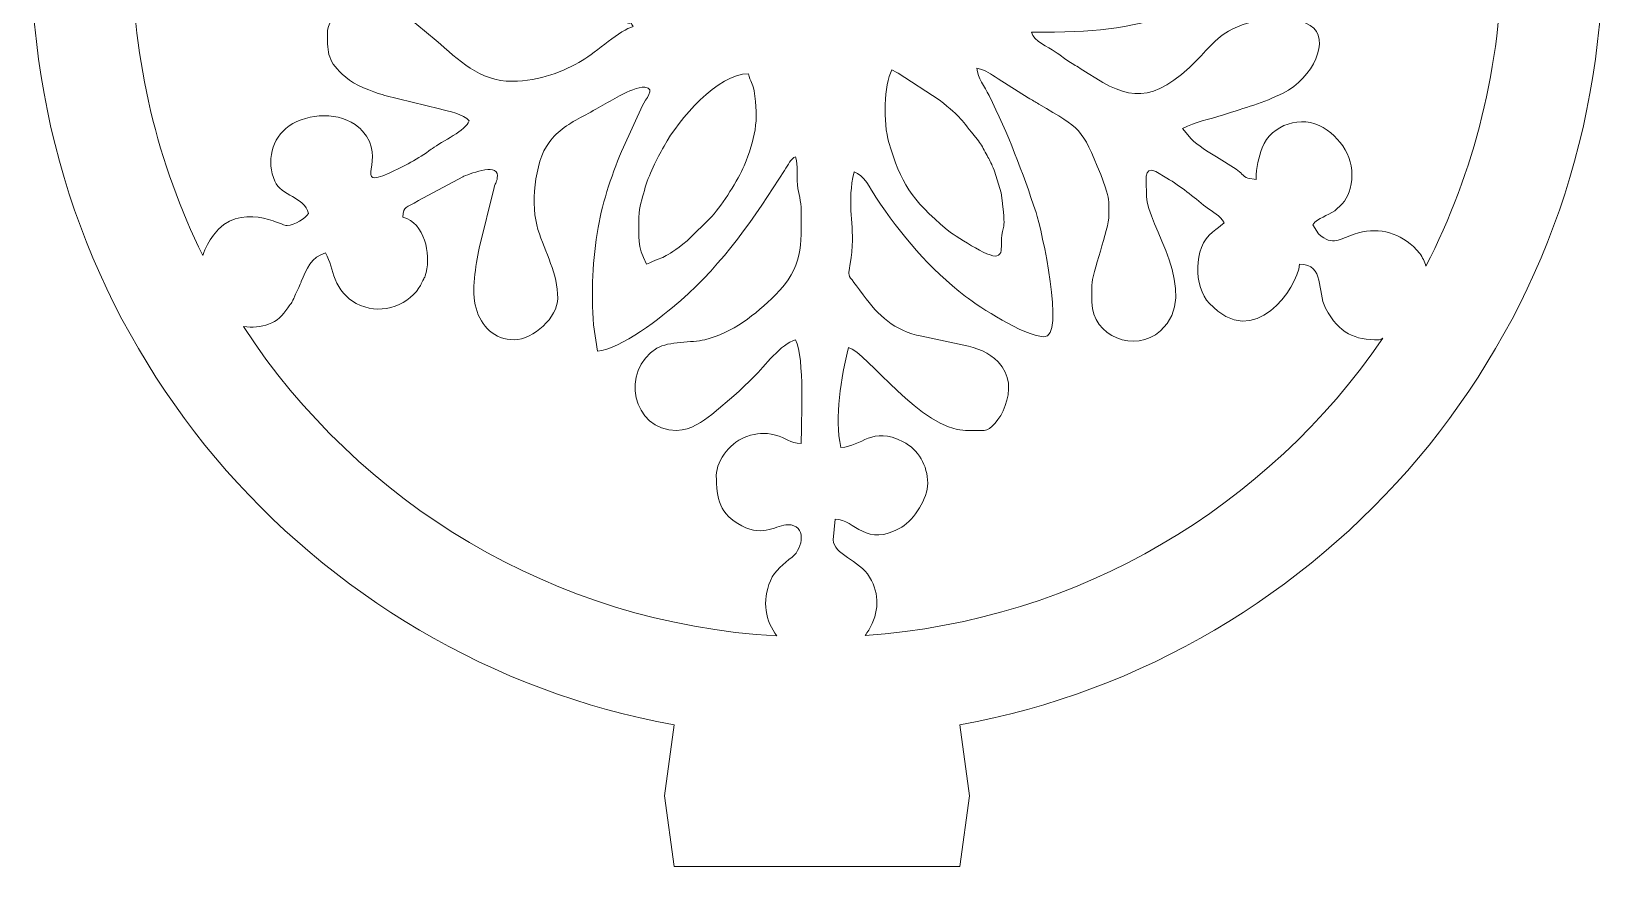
# Model space of a CAD drawing. Header units: centimetres. Extents: x -74 to 37, y -17 to 14.
# Drawn here: x 33.427 to 36.724, y -9.409 to -7.655 of the extents above; entities that cross this region are included whole.
import ezdxf

# ---------------------------------------------------------------- set-up
doc = ezdxf.new("R2010")
doc.units = ezdxf.units.CM
doc.header["$MEASUREMENT"] = 0
doc.layers.add('layer 1', color=7, linetype='Continuous')

msp = doc.modelspace()

# ---------------------------------------------------------------- linework, layer by layer
at = {"layer": 'layer 1', "color": 250, "lineweight": 9}
for points, knots in [([(35.37535, -9.11166), (35.37535, -9.11166), (35.39535, -9.26031), (35.39535, -9.26031), (35.39535, -9.26031), (35.39535, -9.26031), (35.37535, -9.40896), (35.37535, -9.40896), (35.37535, -9.40896), (35.37535, -9.40896), (35.07535, -9.40896), (35.07535, -9.40896), (35.07535, -9.40896), (35.07535, -9.40896), (34.77535, -9.40896), (34.77535, -9.40896), (34.77535, -9.40896), (34.77535, -9.40896), (34.75535, -9.26031), (34.75535, -9.26031), (34.75535, -9.26031), (34.75535, -9.26031), (34.77535, -9.11166), (34.77535, -9.11166), (34.77535, -9.11166), (34.00797, -8.97059), (33.42651, -8.29831), (33.42651, -7.49013), (33.42651, -7.49013), (33.42651, -6.57949), (34.16471, -5.84129), (35.07535, -5.84129), (35.07535, -5.84129), (35.98599, -5.84129), (36.72419, -6.57949), (36.72419, -7.49013), (36.72419, -7.49013), (36.72419, -7.89422), (36.57882, -8.26434), (36.33754, -8.55106), (36.33754, -8.55106), (36.09625, -8.83778), (35.75904, -9.04113), (35.37535, -9.11166)], [0, 0, 0, 0, 0.0833333, 0.0833333, 0.0833333, 0.0833333, 0.1666667, 0.1666667, 0.1666667, 0.1666667, 0.25, 0.25, 0.25, 0.25, 0.3333333, 0.3333333, 0.3333333, 0.3333333, 0.4166667, 0.4166667, 0.4166667, 0.4166667, 0.5, 0.5, 0.5, 0.5, 0.5833333, 0.5833333, 0.5833333, 0.5833333, 0.6666667, 0.6666667, 0.6666667, 0.6666667, 0.75, 0.75, 0.75, 0.75, 0.8333333, 0.8333333, 0.8333333, 0.8333333, 1, 1, 1, 1]), ([(33.78616, -8.12583), (33.69147, -7.93416), (33.63817, -7.71839), (33.63817, -7.49013), (33.63817, -7.49013), (33.63817, -7.25923), (33.6927, -7.04109), (33.78947, -6.84778), (33.78947, -6.84778), (33.80018, -6.86785), (33.81951, -6.88618), (33.85018, -6.90008), (33.85018, -6.90008), (33.86852, -6.90839), (33.89116, -6.91607), (33.91254, -6.90775), (33.91254, -6.90775), (33.94028, -6.89695), (33.96525, -6.87688), (33.99783, -6.89109), (33.99783, -6.89109), (34.00974, -6.89629), (34.01105, -6.89826), (34.01222, -6.91236), (34.01222, -6.91236), (33.98741, -6.91442), (33.9669, -6.94441), (33.95769, -6.96478), (33.95769, -6.96478), (33.93917, -7.00578), (33.95434, -7.05289), (33.98163, -7.08557), (33.98163, -7.08557), (34.00892, -7.11824), (34.06877, -7.13713), (34.10746, -7.10663), (34.10746, -7.10663), (34.18803, -7.04312), (34.1179, -6.93646), (34.25359, -7.05131), (34.25359, -7.05131), (34.25359, -7.05131), (34.29106, -7.0812), (34.29106, -7.0812), (34.29106, -7.0812), (34.30391, -7.09193), (34.32087, -7.09819), (34.3252, -7.11441), (34.3252, -7.11441), (34.31821, -7.12395), (34.31622, -7.1228), (34.30614, -7.12704), (34.30614, -7.12704), (34.26174, -7.14572), (34.21145, -7.14662), (34.16586, -7.16106), (34.16586, -7.16106), (34.16586, -7.16106), (34.11832, -7.18484), (34.11832, -7.18484), (34.11832, -7.18484), (34.09226, -7.20234), (34.06686, -7.22815), (34.05113, -7.25631), (34.05113, -7.25631), (34.03968, -7.2768), (34.03273, -7.30535), (34.04299, -7.32908), (34.04299, -7.32908), (34.04338, -7.32995), (34.04386, -7.33098), (34.04426, -7.33185), (34.04426, -7.33185), (34.04466, -7.3327), (34.04515, -7.33373), (34.04558, -7.33455), (34.04558, -7.33455), (34.06507, -7.37265), (34.12918, -7.39275), (34.1653, -7.36651), (34.1653, -7.36651), (34.20717, -7.33608), (34.23183, -7.28758), (34.26808, -7.25141), (34.26808, -7.25141), (34.26808, -7.25141), (34.28089, -7.24044), (34.28089, -7.24044), (34.28089, -7.24044), (34.28178, -7.23971), (34.28434, -7.2376), (34.28522, -7.23685), (34.28522, -7.23685), (34.36934, -7.16629), (34.48486, -7.18475), (34.56835, -7.24761), (34.56835, -7.24761), (34.58067, -7.25688), (34.6155, -7.27842), (34.61297, -7.2928), (34.61297, -7.2928), (34.61096, -7.30423), (34.60644, -7.30045), (34.59098, -7.30083), (34.59098, -7.30083), (34.57476, -7.30123), (34.57361, -7.30089), (34.56203, -7.30369), (34.56203, -7.30369), (34.56203, -7.30369), (34.45194, -7.32037), (34.45194, -7.32037), (34.45194, -7.32037), (34.38577, -7.32348), (34.2749, -7.3569), (34.2145, -7.39194), (34.2145, -7.39194), (34.17631, -7.41408), (34.13182, -7.43831), (34.10731, -7.47492), (34.10731, -7.47492), (34.14544, -7.49509), (34.18096, -7.5209), (34.22073, -7.53978), (34.22073, -7.53978), (34.22155, -7.54018), (34.22259, -7.54066), (34.22341, -7.54106), (34.22341, -7.54106), (34.22341, -7.54106), (34.31779, -7.58136), (34.31779, -7.58136), (34.31779, -7.58136), (34.31872, -7.58171), (34.31972, -7.58214), (34.32065, -7.58248), (34.32065, -7.58248), (34.32065, -7.58248), (34.44178, -7.61586), (34.44178, -7.61586), (34.44178, -7.61586), (34.45949, -7.6195), (34.46604, -7.61721), (34.48316, -7.62201), (34.48316, -7.62201), (34.5007, -7.62692), (34.50587, -7.62445), (34.52724, -7.62547), (34.52724, -7.62547), (34.52724, -7.62547), (34.674, -7.63686), (34.674, -7.63686), (34.674, -7.63686), (34.69275, -7.64087), (34.67973, -7.63169), (34.68968, -7.64527), (34.68968, -7.64527), (34.66304, -7.65147), (34.61191, -7.69955), (34.58258, -7.71645), (34.58258, -7.71645), (34.54354, -7.73895), (34.49389, -7.76016), (34.43612, -7.76016), (34.43612, -7.76016), (34.36501, -7.76016), (34.32416, -7.71515), (34.27588, -7.67479), (34.27588, -7.67479), (34.27588, -7.67479), (34.21543, -7.62431), (34.21543, -7.62431), (34.21543, -7.62431), (34.09269, -7.53181), (34.04789, -7.64139), (34.04789, -7.6532), (34.04789, -7.6532), (34.04789, -7.69598), (34.046, -7.71528), (34.07883, -7.74506), (34.07883, -7.74506), (34.07883, -7.74506), (34.09391, -7.75771), (34.09391, -7.75771), (34.09391, -7.75771), (34.11518, -7.77376), (34.15594, -7.78563), (34.16842, -7.79017), (34.16842, -7.79017), (34.16842, -7.79017), (34.28307, -7.81814), (34.28307, -7.81814), (34.28307, -7.81814), (34.30112, -7.82274), (34.33505, -7.82975), (34.34501, -7.84335), (34.34501, -7.84335), (34.33983, -7.86275), (34.28739, -7.8871), (34.26806, -7.90111), (34.26806, -7.90111), (34.26739, -7.90159), (34.26649, -7.90233), (34.26582, -7.90282), (34.26582, -7.90282), (34.23863, -7.92254), (34.20799, -7.9392), (34.17732, -7.95299), (34.17732, -7.95299), (34.09825, -7.98855), (34.17498, -7.92264), (34.12155, -7.86477), (34.12155, -7.86477), (34.11632, -7.85911), (34.11967, -7.86212), (34.1135, -7.85696), (34.1135, -7.85696), (34.07337, -7.82342), (34.00812, -7.82607), (33.96743, -7.85401), (33.96743, -7.85401), (33.92999, -7.87973), (33.9195, -7.92888), (33.93726, -7.96982), (33.93726, -7.96982), (33.95113, -8.00178), (33.99873, -8.00175), (34.00827, -8.03748), (34.00827, -8.03748), (34.00033, -8.04933), (33.97947, -8.06118), (33.96336, -8.0631), (33.96336, -8.0631), (33.95269, -8.06438), (33.86379, -8.00883), (33.80839, -8.08322), (33.80839, -8.08322), (33.79939, -8.09529), (33.79168, -8.10999), (33.78616, -8.12583)], [0, 0, 0, 0, 0.0163934, 0.0163934, 0.0163934, 0.0163934, 0.0327869, 0.0327869, 0.0327869, 0.0327869, 0.0491803, 0.0491803, 0.0491803, 0.0491803, 0.0655738, 0.0655738, 0.0655738, 0.0655738, 0.0819672, 0.0819672, 0.0819672, 0.0819672, 0.0983607, 0.0983607, 0.0983607, 0.0983607, 0.1147541, 0.1147541, 0.1147541, 0.1147541, 0.1311475, 0.1311475, 0.1311475, 0.1311475, 0.147541, 0.147541, 0.147541, 0.147541, 0.1639344, 0.1639344, 0.1639344, 0.1639344, 0.1803279, 0.1803279, 0.1803279, 0.1803279, 0.1967213, 0.1967213, 0.1967213, 0.1967213, 0.2131148, 0.2131148, 0.2131148, 0.2131148, 0.2295082, 0.2295082, 0.2295082, 0.2295082, 0.2459016, 0.2459016, 0.2459016, 0.2459016, 0.2622951, 0.2622951, 0.2622951, 0.2622951, 0.2786885, 0.2786885, 0.2786885, 0.2786885, 0.295082, 0.295082, 0.295082, 0.295082, 0.3114754, 0.3114754, 0.3114754, 0.3114754, 0.3278689, 0.3278689, 0.3278689, 0.3278689, 0.3442623, 0.3442623, 0.3442623, 0.3442623, 0.3606557, 0.3606557, 0.3606557, 0.3606557, 0.3770492, 0.3770492, 0.3770492, 0.3770492, 0.3934426, 0.3934426, 0.3934426, 0.3934426, 0.4098361, 0.4098361, 0.4098361, 0.4098361, 0.4262295, 0.4262295, 0.4262295, 0.4262295, 0.442623, 0.442623, 0.442623, 0.442623, 0.4590164, 0.4590164, 0.4590164, 0.4590164, 0.4754098, 0.4754098, 0.4754098, 0.4754098, 0.4918033, 0.4918033, 0.4918033, 0.4918033, 0.5081967, 0.5081967, 0.5081967, 0.5081967, 0.5245902, 0.5245902, 0.5245902, 0.5245902, 0.5409836, 0.5409836, 0.5409836, 0.5409836, 0.557377, 0.557377, 0.557377, 0.557377, 0.5737705, 0.5737705, 0.5737705, 0.5737705, 0.5901639, 0.5901639, 0.5901639, 0.5901639, 0.6065574, 0.6065574, 0.6065574, 0.6065574, 0.6229508, 0.6229508, 0.6229508, 0.6229508, 0.6393443, 0.6393443, 0.6393443, 0.6393443, 0.6557377, 0.6557377, 0.6557377, 0.6557377, 0.6721311, 0.6721311, 0.6721311, 0.6721311, 0.6885246, 0.6885246, 0.6885246, 0.6885246, 0.704918, 0.704918, 0.704918, 0.704918, 0.7213115, 0.7213115, 0.7213115, 0.7213115, 0.7377049, 0.7377049, 0.7377049, 0.7377049, 0.7540984, 0.7540984, 0.7540984, 0.7540984, 0.7704918, 0.7704918, 0.7704918, 0.7704918, 0.7868852, 0.7868852, 0.7868852, 0.7868852, 0.8032787, 0.8032787, 0.8032787, 0.8032787, 0.8196721, 0.8196721, 0.8196721, 0.8196721, 0.8360656, 0.8360656, 0.8360656, 0.8360656, 0.852459, 0.852459, 0.852459, 0.852459, 0.8688525, 0.8688525, 0.8688525, 0.8688525, 0.8852459, 0.8852459, 0.8852459, 0.8852459, 0.9016393, 0.9016393, 0.9016393, 0.9016393, 0.9180328, 0.9180328, 0.9180328, 0.9180328, 0.9344262, 0.9344262, 0.9344262, 0.9344262, 0.9508197, 0.9508197, 0.9508197, 0.9508197, 0.9672131, 0.9672131, 0.9672131, 0.9672131, 1, 1, 1, 1]), ([(36.36404, -6.85342), (36.45904, -7.04534), (36.51253, -7.26147), (36.51253, -7.49013), (36.51253, -7.49013), (36.51253, -7.72729), (36.45506, -7.95103), (36.35331, -8.14819), (36.35331, -8.14819), (36.35071, -8.13894), (36.34653, -8.13008), (36.34068, -8.12169), (36.34068, -8.12169), (36.34068, -8.12169), (36.32746, -8.10719), (36.32746, -8.10719), (36.32746, -8.10719), (36.29163, -8.07581), (36.24973, -8.06566), (36.20296, -8.08098), (36.20296, -8.08098), (36.17123, -8.09136), (36.1592, -8.10722), (36.12809, -8.08073), (36.12809, -8.08073), (36.12809, -8.08073), (36.11589, -8.06125), (36.11589, -8.06125), (36.11589, -8.06125), (36.12719, -8.04582), (36.14671, -8.04336), (36.16189, -8.03198), (36.16189, -8.03198), (36.17696, -8.02068), (36.19001, -8.00449), (36.19472, -7.98556), (36.19472, -7.98556), (36.20775, -7.93309), (36.18231, -7.88434), (36.13771, -7.85719), (36.13771, -7.85719), (36.09354, -7.83032), (36.02833, -7.85045), (36.00986, -7.89976), (36.00986, -7.89976), (36.00226, -7.92005), (35.99704, -7.93986), (35.99704, -7.96617), (35.99704, -7.96617), (35.99704, -7.96617), (35.97974, -7.96366), (35.97974, -7.96366), (35.97974, -7.96366), (35.96913, -7.95912), (35.96551, -7.95172), (35.95514, -7.94468), (35.95514, -7.94468), (35.95514, -7.94468), (35.91365, -7.91882), (35.91365, -7.91882), (35.91365, -7.91882), (35.89536, -7.9079), (35.8761, -7.89605), (35.86066, -7.88069), (35.86066, -7.88069), (35.86066, -7.88069), (35.84253, -7.8592), (35.84253, -7.8592), (35.84253, -7.8592), (35.87033, -7.8445), (35.89635, -7.84116), (35.92865, -7.83044), (35.92865, -7.83044), (35.9733, -7.81561), (36.01164, -7.8059), (36.0536, -7.78503), (36.0536, -7.78503), (36.11643, -7.75377), (36.15509, -7.6708), (36.11045, -7.64278), (36.11045, -7.64278), (36.06606, -7.61491), (35.98424, -7.62961), (35.93921, -7.65479), (35.93921, -7.65479), (35.90706, -7.67276), (35.8843, -7.70693), (35.85718, -7.73123), (35.85718, -7.73123), (35.76448, -7.81428), (35.71961, -7.79374), (35.62786, -7.73316), (35.62786, -7.73316), (35.61793, -7.72659), (35.61009, -7.72315), (35.60084, -7.71661), (35.60084, -7.71661), (35.59189, -7.71028), (35.58613, -7.70536), (35.57554, -7.69833), (35.57554, -7.69833), (35.56006, -7.68806), (35.53058, -7.67582), (35.52559, -7.65715), (35.52559, -7.65715), (35.66489, -7.65715), (35.71458, -7.65207), (35.8338, -7.61673), (35.8338, -7.61673), (35.8338, -7.61673), (35.88781, -7.59546), (35.88781, -7.59546), (35.88781, -7.59546), (35.8908, -7.59413), (35.89338, -7.59274), (35.89577, -7.59154), (35.89577, -7.59154), (35.90721, -7.58584), (35.91441, -7.58288), (35.92511, -7.57731), (35.92511, -7.57731), (35.95278, -7.56291), (36.03612, -7.51052), (36.04458, -7.47888), (36.04458, -7.47888), (36.03976, -7.47229), (36.03268, -7.46743), (36.02525, -7.46255), (36.02525, -7.46255), (36.02525, -7.46255), (36.00793, -7.45213), (36.00793, -7.45213), (36.00793, -7.45213), (36.00529, -7.45059), (36.00156, -7.44843), (36.00041, -7.44777), (36.00041, -7.44777), (35.89519, -7.38708), (35.80817, -7.35532), (35.68588, -7.32651), (35.68588, -7.32651), (35.63466, -7.31445), (35.54638, -7.30104), (35.49501, -7.32152), (35.49501, -7.32152), (35.48299, -7.3263), (35.47612, -7.33229), (35.46221, -7.33229), (35.46221, -7.33229), (35.44706, -7.33229), (35.46076, -7.33351), (35.45032, -7.32833), (35.45032, -7.32833), (35.45385, -7.31513), (35.46543, -7.31112), (35.47726, -7.30377), (35.47726, -7.30377), (35.48282, -7.30032), (35.48581, -7.29851), (35.49221, -7.29495), (35.49221, -7.29495), (35.59571, -7.23733), (35.69258, -7.1537), (35.82088, -7.21528), (35.82088, -7.21528), (35.83363, -7.22142), (35.84482, -7.22787), (35.85608, -7.23555), (35.85608, -7.23555), (35.85608, -7.23555), (35.88576, -7.25737), (35.88576, -7.25737), (35.88576, -7.25737), (35.88637, -7.25791), (35.88721, -7.25873), (35.8878, -7.25929), (35.8878, -7.25929), (35.91771, -7.288), (35.93331, -7.33336), (35.9712, -7.35417), (35.9712, -7.35417), (36.06502, -7.40569), (36.20221, -7.2951), (36.03652, -7.19378), (36.03652, -7.19378), (36.03297, -7.1916), (36.02306, -7.18581), (36.01862, -7.18393), (36.01862, -7.18393), (36.01862, -7.18393), (35.86355, -7.12903), (35.86355, -7.12903), (35.86355, -7.12903), (35.85038, -7.12538), (35.83316, -7.11989), (35.8148, -7.11836), (35.8148, -7.11836), (35.8214, -7.09003), (35.86381, -7.06735), (35.88767, -7.05258), (35.88767, -7.05258), (35.90459, -7.04211), (35.91296, -7.03822), (35.93195, -7.02951), (35.93195, -7.02951), (35.9442, -7.02389), (35.94507, -7.02295), (35.95773, -7.01963), (35.95773, -7.01963), (35.97208, -7.01588), (35.97329, -7.01416), (35.98515, -7.0114), (35.98515, -7.0114), (35.98515, -7.0114), (36.00051, -7.0515), (36.00051, -7.0515), (36.00051, -7.0515), (36.00867, -7.08011), (36.01691, -7.10458), (36.04104, -7.12191), (36.04104, -7.12191), (36.0892, -7.15654), (36.15684, -7.13304), (36.18309, -7.08257), (36.18309, -7.08257), (36.20181, -7.04655), (36.20289, -6.99131), (36.17447, -6.96074), (36.17447, -6.96074), (36.16581, -6.95141), (36.14826, -6.93552), (36.13569, -6.93216), (36.13569, -6.93216), (36.13694, -6.91717), (36.13742, -6.91881), (36.14738, -6.91215), (36.14738, -6.91215), (36.1603, -6.90351), (36.17255, -6.90047), (36.18719, -6.90047), (36.18719, -6.90047), (36.19753, -6.90047), (36.19943, -6.90703), (36.20763, -6.91173), (36.20763, -6.91173), (36.26517, -6.94472), (36.34061, -6.90984), (36.36404, -6.85342)], [0, 0, 0, 0, 0.015873, 0.015873, 0.015873, 0.015873, 0.031746, 0.031746, 0.031746, 0.031746, 0.047619, 0.047619, 0.047619, 0.047619, 0.0634921, 0.0634921, 0.0634921, 0.0634921, 0.0793651, 0.0793651, 0.0793651, 0.0793651, 0.0952381, 0.0952381, 0.0952381, 0.0952381, 0.1111111, 0.1111111, 0.1111111, 0.1111111, 0.1269841, 0.1269841, 0.1269841, 0.1269841, 0.1428571, 0.1428571, 0.1428571, 0.1428571, 0.1587302, 0.1587302, 0.1587302, 0.1587302, 0.1746032, 0.1746032, 0.1746032, 0.1746032, 0.1904762, 0.1904762, 0.1904762, 0.1904762, 0.2063492, 0.2063492, 0.2063492, 0.2063492, 0.2222222, 0.2222222, 0.2222222, 0.2222222, 0.2380952, 0.2380952, 0.2380952, 0.2380952, 0.2539683, 0.2539683, 0.2539683, 0.2539683, 0.2698413, 0.2698413, 0.2698413, 0.2698413, 0.2857143, 0.2857143, 0.2857143, 0.2857143, 0.3015873, 0.3015873, 0.3015873, 0.3015873, 0.3174603, 0.3174603, 0.3174603, 0.3174603, 0.3333333, 0.3333333, 0.3333333, 0.3333333, 0.3492063, 0.3492063, 0.3492063, 0.3492063, 0.3650794, 0.3650794, 0.3650794, 0.3650794, 0.3809524, 0.3809524, 0.3809524, 0.3809524, 0.3968254, 0.3968254, 0.3968254, 0.3968254, 0.4126984, 0.4126984, 0.4126984, 0.4126984, 0.4285714, 0.4285714, 0.4285714, 0.4285714, 0.4444444, 0.4444444, 0.4444444, 0.4444444, 0.4603175, 0.4603175, 0.4603175, 0.4603175, 0.4761905, 0.4761905, 0.4761905, 0.4761905, 0.4920635, 0.4920635, 0.4920635, 0.4920635, 0.5079365, 0.5079365, 0.5079365, 0.5079365, 0.5238095, 0.5238095, 0.5238095, 0.5238095, 0.5396825, 0.5396825, 0.5396825, 0.5396825, 0.5555556, 0.5555556, 0.5555556, 0.5555556, 0.5714286, 0.5714286, 0.5714286, 0.5714286, 0.5873016, 0.5873016, 0.5873016, 0.5873016, 0.6031746, 0.6031746, 0.6031746, 0.6031746, 0.6190476, 0.6190476, 0.6190476, 0.6190476, 0.6349206, 0.6349206, 0.6349206, 0.6349206, 0.6507937, 0.6507937, 0.6507937, 0.6507937, 0.6666667, 0.6666667, 0.6666667, 0.6666667, 0.6825397, 0.6825397, 0.6825397, 0.6825397, 0.6984127, 0.6984127, 0.6984127, 0.6984127, 0.7142857, 0.7142857, 0.7142857, 0.7142857, 0.7301587, 0.7301587, 0.7301587, 0.7301587, 0.7460317, 0.7460317, 0.7460317, 0.7460317, 0.7619048, 0.7619048, 0.7619048, 0.7619048, 0.7777778, 0.7777778, 0.7777778, 0.7777778, 0.7936508, 0.7936508, 0.7936508, 0.7936508, 0.8095238, 0.8095238, 0.8095238, 0.8095238, 0.8253968, 0.8253968, 0.8253968, 0.8253968, 0.8412698, 0.8412698, 0.8412698, 0.8412698, 0.8571429, 0.8571429, 0.8571429, 0.8571429, 0.8730159, 0.8730159, 0.8730159, 0.8730159, 0.8888889, 0.8888889, 0.8888889, 0.8888889, 0.9047619, 0.9047619, 0.9047619, 0.9047619, 0.9206349, 0.9206349, 0.9206349, 0.9206349, 0.9365079, 0.9365079, 0.9365079, 0.9365079, 0.952381, 0.952381, 0.952381, 0.952381, 0.968254, 0.968254, 0.968254, 0.968254, 1, 1, 1, 1]), ([(34.70156, -8.0454), (34.70156, -8.02256), (34.70866, -8.00814), (34.71306, -7.98955), (34.71306, -7.98955), (34.71779, -7.96959), (34.72359, -7.95847), (34.73158, -7.94073), (34.73158, -7.94073), (34.73991, -7.92225), (34.74498, -7.91269), (34.75426, -7.89605), (34.75426, -7.89605), (34.78522, -7.84048), (34.86746, -7.74431), (34.93134, -7.74431), (34.93134, -7.74431), (34.93563, -7.76271), (34.94008, -7.76245), (34.94318, -7.78001), (34.94318, -7.78001), (34.95434, -7.84307), (34.94458, -7.8827), (34.92234, -7.93737), (34.92234, -7.93737), (34.90992, -7.96792), (34.87828, -8.01664), (34.85465, -8.04397), (34.85465, -8.04397), (34.85465, -8.04397), (34.80296, -8.09529), (34.80296, -8.09529), (34.80296, -8.09529), (34.75096, -8.13579), (34.75614, -8.12586), (34.71741, -8.14444), (34.71741, -8.14444), (34.69742, -8.10277), (34.70156, -8.09159), (34.70156, -8.0454)], [0, 0, 0, 0, 0.0909091, 0.0909091, 0.0909091, 0.0909091, 0.1818182, 0.1818182, 0.1818182, 0.1818182, 0.2727273, 0.2727273, 0.2727273, 0.2727273, 0.3636364, 0.3636364, 0.3636364, 0.3636364, 0.4545455, 0.4545455, 0.4545455, 0.4545455, 0.5454545, 0.5454545, 0.5454545, 0.5454545, 0.6363636, 0.6363636, 0.6363636, 0.6363636, 0.7272727, 0.7272727, 0.7272727, 0.7272727, 0.8181818, 0.8181818, 0.8181818, 0.8181818, 1, 1, 1, 1]), ([(36.26287, -8.29975), (36.02188, -8.65252), (35.62782, -8.8924), (35.17628, -8.92373), (35.17628, -8.92373), (35.17909, -8.92023), (35.18148, -8.91688), (35.18416, -8.91229), (35.18416, -8.91229), (35.2054, -8.87606), (35.20773, -8.83783), (35.1858, -8.80117), (35.1858, -8.80117), (35.16402, -8.76478), (35.10962, -8.75378), (35.10962, -8.72285), (35.10962, -8.72285), (35.10962, -8.72285), (35.11358, -8.67927), (35.11358, -8.67927), (35.11358, -8.67927), (35.15586, -8.68021), (35.17734, -8.74126), (35.25315, -8.69603), (35.25315, -8.69603), (35.28003, -8.67999), (35.3077, -8.63588), (35.3077, -8.604), (35.3077, -8.604), (35.3077, -8.56668), (35.28796, -8.53359), (35.25605, -8.51698), (35.25605, -8.51698), (35.19033, -8.48281), (35.17036, -8.52773), (35.12546, -8.52872), (35.12546, -8.52872), (35.11086, -8.46606), (35.12647, -8.38245), (35.14131, -8.31875), (35.14131, -8.31875), (35.17945, -8.32894), (35.29549, -8.49307), (35.38693, -8.49307), (35.38693, -8.49307), (35.38693, -8.49307), (35.42655, -8.49307), (35.42655, -8.49307), (35.42655, -8.49307), (35.45191, -8.49307), (35.50886, -8.40242), (35.45546, -8.34927), (35.45546, -8.34927), (35.43647, -8.33036), (35.41063, -8.31876), (35.38325, -8.31452), (35.38325, -8.31452), (35.38325, -8.31452), (35.29525, -8.29555), (35.29525, -8.29555), (35.29525, -8.29555), (35.23639, -8.28321), (35.20469, -8.25276), (35.17239, -8.20845), (35.17239, -8.20845), (35.12673, -8.1458), (35.14478, -8.18679), (35.14929, -8.10483), (35.14929, -8.10483), (35.15229, -8.05028), (35.13792, -8.01594), (35.1532, -7.95032), (35.1532, -7.95032), (35.17409, -7.9559), (35.1876, -7.98648), (35.19898, -8.00358), (35.19898, -8.00358), (35.25101, -8.08173), (35.31198, -8.15429), (35.38689, -8.21183), (35.38689, -8.21183), (35.41684, -8.23485), (35.50777, -8.29359), (35.55147, -8.29673), (35.55147, -8.29673), (35.59798, -8.30007), (35.54633, -8.06958), (35.53517, -8.03583), (35.53517, -8.03583), (35.50699, -7.95059), (35.47641, -7.86999), (35.43639, -7.78994), (35.43639, -7.78994), (35.42708, -7.77132), (35.41245, -7.75343), (35.4107, -7.73242), (35.4107, -7.73242), (35.43301, -7.73762), (35.43744, -7.7442), (35.45552, -7.75496), (35.45552, -7.75496), (35.45552, -7.75496), (35.51869, -7.7948), (35.51869, -7.7948), (35.51869, -7.7948), (35.52723, -7.80016), (35.53342, -7.80314), (35.54129, -7.80786), (35.54129, -7.80786), (35.62984, -7.86103), (35.63035, -7.8565), (35.67077, -7.95568), (35.67077, -7.95568), (35.67077, -7.95568), (35.68052, -7.98159), (35.68052, -7.98159), (35.68052, -7.98159), (35.68863, -8.00941), (35.68802, -8.0055), (35.68802, -8.04143), (35.68802, -8.04143), (35.68802, -8.07112), (35.65237, -8.16413), (35.65237, -8.18802), (35.65237, -8.18802), (35.65237, -8.18802), (35.65237, -8.22368), (35.65237, -8.22368), (35.65237, -8.22368), (35.65237, -8.29637), (35.74385, -8.33161), (35.79612, -8.28423), (35.79612, -8.28423), (35.88342, -8.20512), (35.76726, -8.05986), (35.76726, -8.00183), (35.76726, -8.00183), (35.76726, -7.97161), (35.75837, -7.93668), (35.78686, -7.94964), (35.78686, -7.94964), (35.78686, -7.94964), (35.80962, -7.96342), (35.80962, -7.96342), (35.80962, -7.96342), (35.83946, -7.98076), (35.86457, -8.00267), (35.89174, -8.02392), (35.89174, -8.02392), (35.90616, -8.0352), (35.92152, -8.04185), (35.92969, -8.05728), (35.92969, -8.05728), (35.92969, -8.05728), (35.91438, -8.06971), (35.91438, -8.06971), (35.91438, -8.06971), (35.91372, -8.07021), (35.91277, -8.07091), (35.91211, -8.07141), (35.91211, -8.07141), (35.91211, -8.07141), (35.90543, -8.0766), (35.90543, -8.0766), (35.90543, -8.0766), (35.86493, -8.10967), (35.86536, -8.19078), (35.89886, -8.22677), (35.89886, -8.22677), (35.99276, -8.32767), (36.08401, -8.19435), (36.08815, -8.14444), (36.08815, -8.14444), (36.14207, -8.14444), (36.12405, -8.20179), (36.14282, -8.23636), (36.14282, -8.23636), (36.17244, -8.29091), (36.20348, -8.30291), (36.25455, -8.30291), (36.25455, -8.30291), (36.25524, -8.30291), (36.25853, -8.30161), (36.26287, -8.29975)], [0, 0, 0, 0, 0.0212766, 0.0212766, 0.0212766, 0.0212766, 0.0425532, 0.0425532, 0.0425532, 0.0425532, 0.0638298, 0.0638298, 0.0638298, 0.0638298, 0.0851064, 0.0851064, 0.0851064, 0.0851064, 0.106383, 0.106383, 0.106383, 0.106383, 0.1276596, 0.1276596, 0.1276596, 0.1276596, 0.1489362, 0.1489362, 0.1489362, 0.1489362, 0.1702128, 0.1702128, 0.1702128, 0.1702128, 0.1914894, 0.1914894, 0.1914894, 0.1914894, 0.212766, 0.212766, 0.212766, 0.212766, 0.2340426, 0.2340426, 0.2340426, 0.2340426, 0.2553191, 0.2553191, 0.2553191, 0.2553191, 0.2765957, 0.2765957, 0.2765957, 0.2765957, 0.2978723, 0.2978723, 0.2978723, 0.2978723, 0.3191489, 0.3191489, 0.3191489, 0.3191489, 0.3404255, 0.3404255, 0.3404255, 0.3404255, 0.3617021, 0.3617021, 0.3617021, 0.3617021, 0.3829787, 0.3829787, 0.3829787, 0.3829787, 0.4042553, 0.4042553, 0.4042553, 0.4042553, 0.4255319, 0.4255319, 0.4255319, 0.4255319, 0.4468085, 0.4468085, 0.4468085, 0.4468085, 0.4680851, 0.4680851, 0.4680851, 0.4680851, 0.4893617, 0.4893617, 0.4893617, 0.4893617, 0.5106383, 0.5106383, 0.5106383, 0.5106383, 0.5319149, 0.5319149, 0.5319149, 0.5319149, 0.5531915, 0.5531915, 0.5531915, 0.5531915, 0.5744681, 0.5744681, 0.5744681, 0.5744681, 0.5957447, 0.5957447, 0.5957447, 0.5957447, 0.6170213, 0.6170213, 0.6170213, 0.6170213, 0.6382979, 0.6382979, 0.6382979, 0.6382979, 0.6595745, 0.6595745, 0.6595745, 0.6595745, 0.6808511, 0.6808511, 0.6808511, 0.6808511, 0.7021277, 0.7021277, 0.7021277, 0.7021277, 0.7234043, 0.7234043, 0.7234043, 0.7234043, 0.7446809, 0.7446809, 0.7446809, 0.7446809, 0.7659574, 0.7659574, 0.7659574, 0.7659574, 0.787234, 0.787234, 0.787234, 0.787234, 0.8085106, 0.8085106, 0.8085106, 0.8085106, 0.8297872, 0.8297872, 0.8297872, 0.8297872, 0.8510638, 0.8510638, 0.8510638, 0.8510638, 0.8723404, 0.8723404, 0.8723404, 0.8723404, 0.893617, 0.893617, 0.893617, 0.893617, 0.9148936, 0.9148936, 0.9148936, 0.9148936, 0.9361702, 0.9361702, 0.9361702, 0.9361702, 0.9574468, 0.9574468, 0.9574468, 0.9574468, 1, 1, 1, 1]), ([(35.41169, -7.88198), (35.41915, -7.89109), (35.42253, -7.89757), (35.4285, -7.90876), (35.4285, -7.90876), (35.43436, -7.91976), (35.43749, -7.92521), (35.44205, -7.93481), (35.44205, -7.93481), (35.44265, -7.93606), (35.44792, -7.94821), (35.44807, -7.94862), (35.44807, -7.94862), (35.44807, -7.94862), (35.46167, -7.99442), (35.46167, -7.99442), (35.46167, -7.99442), (35.4742, -8.08698), (35.46443, -8.05338), (35.46246, -8.09716), (35.46246, -8.09716), (35.46182, -8.11144), (35.46462, -8.12251), (35.45269, -8.12696), (35.45269, -8.12696), (35.4379, -8.13247), (35.36045, -8.0821), (35.34848, -8.07197), (35.34848, -8.07197), (35.27223, -8.00734), (35.25143, -7.97332), (35.2264, -7.889), (35.2264, -7.889), (35.21378, -7.84648), (35.21578, -7.76787), (35.23243, -7.73639), (35.23243, -7.73639), (35.23243, -7.73639), (35.24285, -7.74181), (35.24285, -7.74181), (35.24285, -7.74181), (35.24364, -7.74222), (35.24466, -7.74276), (35.24546, -7.74317), (35.24546, -7.74317), (35.24546, -7.74317), (35.33207, -7.79918), (35.33207, -7.79918), (35.33207, -7.79918), (35.3816, -7.83969), (35.37478, -7.83685), (35.41169, -7.88198)], [0, 0, 0, 0, 0.0714286, 0.0714286, 0.0714286, 0.0714286, 0.1428571, 0.1428571, 0.1428571, 0.1428571, 0.2142857, 0.2142857, 0.2142857, 0.2142857, 0.2857143, 0.2857143, 0.2857143, 0.2857143, 0.3571429, 0.3571429, 0.3571429, 0.3571429, 0.4285714, 0.4285714, 0.4285714, 0.4285714, 0.5, 0.5, 0.5, 0.5, 0.5714286, 0.5714286, 0.5714286, 0.5714286, 0.6428571, 0.6428571, 0.6428571, 0.6428571, 0.7142857, 0.7142857, 0.7142857, 0.7142857, 0.7857143, 0.7857143, 0.7857143, 0.7857143, 0.8571429, 0.8571429, 0.8571429, 0.8571429, 1, 1, 1, 1]), ([(34.99133, -8.9248), (34.52232, -8.89776), (34.11363, -8.64584), (33.87145, -8.27519), (33.87145, -8.27519), (33.88988, -8.27725), (33.9087, -8.27596), (33.92423, -8.27038), (33.92423, -8.27038), (33.94319, -8.26356), (33.95348, -8.2518), (33.96481, -8.23568), (33.96481, -8.23568), (33.97357, -8.22321), (33.97231, -8.22716), (33.97953, -8.21079), (33.97953, -8.21079), (33.98398, -8.20071), (33.98584, -8.19671), (33.99052, -8.18613), (33.99052, -8.18613), (33.9909, -8.18527), (33.99138, -8.18425), (33.99174, -8.18339), (33.99174, -8.18339), (33.99212, -8.18252), (33.99258, -8.1815), (33.99295, -8.18063), (33.99295, -8.18063), (34.00334, -8.156), (34.01426, -8.12758), (34.04393, -8.12067), (34.04393, -8.12067), (34.05349, -8.13876), (34.05668, -8.1564), (34.06415, -8.17571), (34.06415, -8.17571), (34.07273, -8.1978), (34.08622, -8.21439), (34.10842, -8.22652), (34.10842, -8.22652), (34.15376, -8.25132), (34.21312, -8.23527), (34.23977, -8.19371), (34.23977, -8.19371), (34.24557, -8.18464), (34.24321, -8.18843), (34.24813, -8.1783), (34.24813, -8.1783), (34.25405, -8.16611), (34.25061, -8.17726), (34.25492, -8.1613), (34.25492, -8.1613), (34.26524, -8.12297), (34.25176, -8.05752), (34.20636, -8.0454), (34.20636, -8.0454), (34.2069, -8.02055), (34.21315, -8.02703), (34.23882, -8.01052), (34.23882, -8.01052), (34.23882, -8.01052), (34.33166, -7.96074), (34.33166, -7.96074), (34.33166, -7.96074), (34.342, -7.95619), (34.40444, -7.93043), (34.40444, -7.95824), (34.40444, -7.95824), (34.40444, -7.97214), (34.4002, -7.97172), (34.39777, -7.98328), (34.39777, -7.98328), (34.39777, -7.98328), (34.36636, -8.11034), (34.36636, -8.11034), (34.36636, -8.11034), (34.3596, -8.1487), (34.34874, -8.19853), (34.35972, -8.23669), (34.35972, -8.23669), (34.37047, -8.27404), (34.39772, -8.30291), (34.44009, -8.30291), (34.44009, -8.30291), (34.47983, -8.30291), (34.53122, -8.2553), (34.53122, -8.21575), (34.53122, -8.21575), (34.53122, -8.16427), (34.50537, -8.12002), (34.48966, -8.07111), (34.48966, -8.07111), (34.47438, -8.02354), (34.48142, -7.93083), (34.51292, -7.88843), (34.51292, -7.88843), (34.5316, -7.86328), (34.55586, -7.84871), (34.58461, -7.83337), (34.58461, -7.83337), (34.61377, -7.81783), (34.63863, -7.80236), (34.66619, -7.78817), (34.66619, -7.78817), (34.67659, -7.78281), (34.70002, -7.77123), (34.71423, -7.77271), (34.71423, -7.77271), (34.73805, -7.77519), (34.71479, -7.79831), (34.70886, -7.81103), (34.70886, -7.81103), (34.70886, -7.81103), (34.66923, -7.89819), (34.66923, -7.89819), (34.66923, -7.89819), (34.64718, -7.94853), (34.6257, -8.01152), (34.61599, -8.06679), (34.61599, -8.06679), (34.60417, -8.13408), (34.60109, -8.20274), (34.60622, -8.27148), (34.60622, -8.27148), (34.60622, -8.27148), (34.6144, -8.32668), (34.6144, -8.32668), (34.6144, -8.32668), (34.66384, -8.32256), (34.74858, -8.25616), (34.78942, -8.22042), (34.78942, -8.22042), (34.87857, -8.14237), (34.94431, -8.04598), (35.00737, -7.94713), (35.00737, -7.94713), (35.01448, -7.93599), (35.02065, -7.92215), (35.03038, -7.91862), (35.03038, -7.91862), (35.03576, -7.94172), (35.03257, -7.95201), (35.0345, -7.97789), (35.0345, -7.97789), (35.03606, -7.9987), (35.04228, -8.0083), (35.04228, -8.03351), (35.04228, -8.03351), (35.04228, -8.10333), (35.04665, -8.15034), (34.98785, -8.20888), (34.98785, -8.20888), (34.94645, -8.2501), (34.8982, -8.28836), (34.84001, -8.30269), (34.84001, -8.30269), (34.81244, -8.30948), (34.76465, -8.30537), (34.73926, -8.3208), (34.73926, -8.3208), (34.66229, -8.36755), (34.68718, -8.49307), (34.7808, -8.49307), (34.7808, -8.49307), (34.81205, -8.49307), (34.83453, -8.47347), (34.85449, -8.4598), (34.85449, -8.4598), (34.85449, -8.4598), (34.90581, -8.41604), (34.90581, -8.41604), (34.90581, -8.41604), (34.91139, -8.41139), (34.90882, -8.41397), (34.91433, -8.40871), (34.91433, -8.40871), (34.91433, -8.40871), (34.94228, -8.3812), (34.94228, -8.3812), (34.94228, -8.3812), (34.96614, -8.35784), (34.99919, -8.31124), (35.03038, -8.30291), (35.03038, -8.30291), (35.04969, -8.34315), (35.04228, -8.47261), (35.04228, -8.5208), (35.04228, -8.5208), (35.01738, -8.52025), (35.01074, -8.50827), (34.98856, -8.50314), (34.98856, -8.50314), (34.96232, -8.49708), (34.95061, -8.49869), (34.92815, -8.50568), (34.92815, -8.50568), (34.8978, -8.51512), (34.86399, -8.55316), (34.86399, -8.58815), (34.86399, -8.58815), (34.86399, -8.6364), (34.87101, -8.66937), (34.91726, -8.69334), (34.91726, -8.69334), (34.96465, -8.71791), (34.99117, -8.69116), (35.01453, -8.69116), (35.01453, -8.69116), (35.05326, -8.69116), (35.04729, -8.73953), (35.02314, -8.75919), (35.02314, -8.75919), (35.00561, -8.77346), (34.98692, -8.78644), (34.97752, -8.80866), (34.97752, -8.80866), (34.9592, -8.852), (34.96742, -8.89418), (34.99133, -8.9248)], [0, 0, 0, 0, 0.0178571, 0.0178571, 0.0178571, 0.0178571, 0.0357143, 0.0357143, 0.0357143, 0.0357143, 0.0535714, 0.0535714, 0.0535714, 0.0535714, 0.0714286, 0.0714286, 0.0714286, 0.0714286, 0.0892857, 0.0892857, 0.0892857, 0.0892857, 0.1071429, 0.1071429, 0.1071429, 0.1071429, 0.125, 0.125, 0.125, 0.125, 0.1428571, 0.1428571, 0.1428571, 0.1428571, 0.1607143, 0.1607143, 0.1607143, 0.1607143, 0.1785714, 0.1785714, 0.1785714, 0.1785714, 0.1964286, 0.1964286, 0.1964286, 0.1964286, 0.2142857, 0.2142857, 0.2142857, 0.2142857, 0.2321429, 0.2321429, 0.2321429, 0.2321429, 0.25, 0.25, 0.25, 0.25, 0.2678571, 0.2678571, 0.2678571, 0.2678571, 0.2857143, 0.2857143, 0.2857143, 0.2857143, 0.3035714, 0.3035714, 0.3035714, 0.3035714, 0.3214286, 0.3214286, 0.3214286, 0.3214286, 0.3392857, 0.3392857, 0.3392857, 0.3392857, 0.3571429, 0.3571429, 0.3571429, 0.3571429, 0.375, 0.375, 0.375, 0.375, 0.3928571, 0.3928571, 0.3928571, 0.3928571, 0.4107143, 0.4107143, 0.4107143, 0.4107143, 0.4285714, 0.4285714, 0.4285714, 0.4285714, 0.4464286, 0.4464286, 0.4464286, 0.4464286, 0.4642857, 0.4642857, 0.4642857, 0.4642857, 0.4821429, 0.4821429, 0.4821429, 0.4821429, 0.5, 0.5, 0.5, 0.5, 0.5178571, 0.5178571, 0.5178571, 0.5178571, 0.5357143, 0.5357143, 0.5357143, 0.5357143, 0.5535714, 0.5535714, 0.5535714, 0.5535714, 0.5714286, 0.5714286, 0.5714286, 0.5714286, 0.5892857, 0.5892857, 0.5892857, 0.5892857, 0.6071429, 0.6071429, 0.6071429, 0.6071429, 0.625, 0.625, 0.625, 0.625, 0.6428571, 0.6428571, 0.6428571, 0.6428571, 0.6607143, 0.6607143, 0.6607143, 0.6607143, 0.6785714, 0.6785714, 0.6785714, 0.6785714, 0.6964286, 0.6964286, 0.6964286, 0.6964286, 0.7142857, 0.7142857, 0.7142857, 0.7142857, 0.7321429, 0.7321429, 0.7321429, 0.7321429, 0.75, 0.75, 0.75, 0.75, 0.7678571, 0.7678571, 0.7678571, 0.7678571, 0.7857143, 0.7857143, 0.7857143, 0.7857143, 0.8035714, 0.8035714, 0.8035714, 0.8035714, 0.8214286, 0.8214286, 0.8214286, 0.8214286, 0.8392857, 0.8392857, 0.8392857, 0.8392857, 0.8571429, 0.8571429, 0.8571429, 0.8571429, 0.875, 0.875, 0.875, 0.875, 0.8928571, 0.8928571, 0.8928571, 0.8928571, 0.9107143, 0.9107143, 0.9107143, 0.9107143, 0.9285714, 0.9285714, 0.9285714, 0.9285714, 0.9464286, 0.9464286, 0.9464286, 0.9464286, 0.9642857, 0.9642857, 0.9642857, 0.9642857, 1, 1, 1, 1])]:
    msp.add_open_spline(points, degree=3, knots=knots, dxfattribs=at)

doc.saveas('drawing.dxf')
